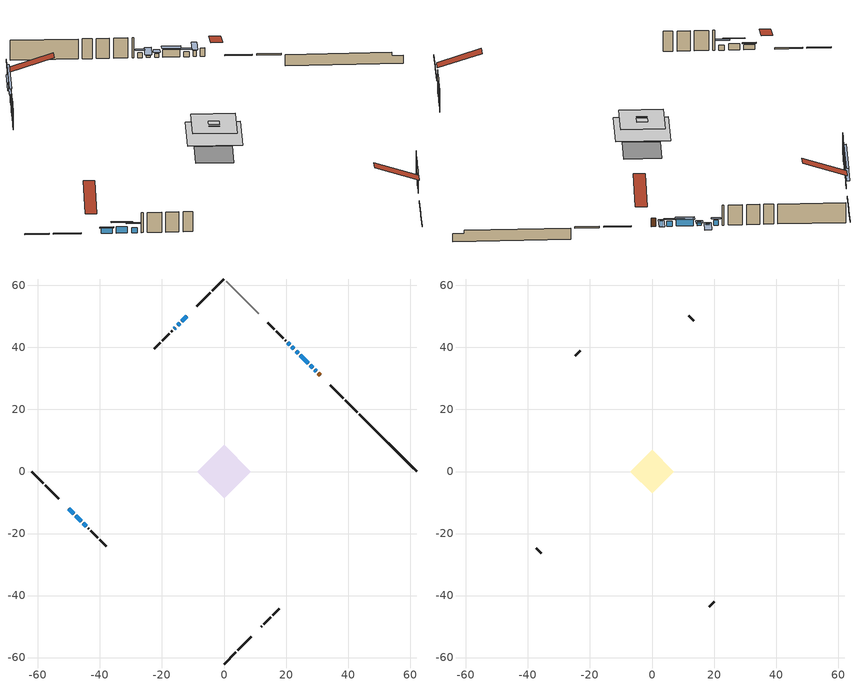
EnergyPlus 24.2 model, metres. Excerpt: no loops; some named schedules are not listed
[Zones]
conditioned space
 floor outside (Floor1 construction): -1.01,0 0,1.01 1.01,0 0,-1.01 z0.61
 floor adiabatic (AdiabaticFloorConstruction): -8.56,0 0,8.56 8.56,0 0,-8.56 z3.05
 floor foundation (Slab1 construction): -5.92,0 0,5.92 5.92,0 0,-5.92 z-2.13
 wall outside (RimJoist1 construction): 0,-62.09 3.85,-58.24 / -62.09,0 -58.24,-3.85 / 0,62.09 -3.85,58.24 / 43.01,19.08 39.15,22.94 z0.61:0.91
 wall outside (RimJoist2 construction): 4.51,-57.58 8.82,-53.28 / -57.58,-4.51 -53.28,-8.82 / -4.51,57.58 -8.82,53.28 / 38.5,23.6 34.19,27.9 z0.61:0.91
 wall outside (AdiabaticWallConstruction 1): 31.04,31.05 30.38,31.71 z0.61:2.64
 wall outside (AdiabaticWallConstruction): 29.72,32.37 29.29,32.8 / -15.65,46.44 -16.05,46.04 z0.61:1.98; 28.64,33.46 27.77,34.32 / -50.12,-11.97 -48.4,-13.69 / -45.36,-16.73 -44.5,-17.59 / 21.27,40.82 20.62,41.47 z0.61:1.83; -11.97,50.12 -13.69,48.4 / -14.35,47.74 -15,47.09 z0.61:1.22; 27.12,34.97 24.53,37.56 z0.61:2.44; -47.74,-14.35 -46.02,-16.07 z0.61:2.13; 23.87,38.22 23.23,38.87 z0.61:1.53; 22.57,39.52 21.92,40.17 z0.61:0.97
 wall outside (Wall1 construction): 11.97,-50.12 12.23,-49.86 / -43.84,-18.25 -43.58,-18.51 / -16.7,45.39 -16.97,45.13 / 19.96,42.13 19.7,42.39 z0.61:5.49
 wall outside (Wall2 construction): 12.89,-49.2 15.12,-46.97 / -42.92,-19.17 -40.69,-21.4 / -17.62,44.47 -19.85,42.24 / 19.04,43.05 16.81,45.28 z0.61:5.49
 wall outside (Wall3 construction): 15.77,-46.32 17.81,-44.28 / -40.04,-22.06 -38,-24.09 / -20.51,41.58 -22.55,39.54 / 16.16,45.94 14.12,47.97 z0.61:5.49
 wall foundation (FoundationWall1 construction): 43.66,18.43,-2.13 43.66,18.43,0.61 60.25,1.84,0.61 60.25,1.84,-0.17 62.09,0,-0.17 62.09,0,-2.13
 wall adiabatic (Wall6 construction): 11.26,50.83 0.66,61.43 z0.61:5.49
 window (WindowConstruction 8): 29.72,32.37 29.29,32.8 z0.61:1.98
 window (WindowConstruction 6): 28.64,33.46 27.77,34.32 z0.61:1.83
 window (WindowConstruction 7): -50.12,-11.97 -48.4,-13.69 z0.61:1.83
 window (WindowConstruction 10): -11.97,50.12 -13.69,48.4 z0.61:1.22
 window (WindowConstruction 11): -14.35,47.74 -15,47.1 z0.61:1.22
 window (WindowConstruction 9): -15.65,46.44 -16.05,46.04 z0.61:1.98
 window (WindowConstruction): 27.12,34.97 24.53,37.56 z0.61:2.44
 window (WindowConstruction 1): -47.74,-14.35 -46.02,-16.07 z0.61:2.13
 window (WindowConstruction 2): 23.87,38.22 23.23,38.86 z0.61:1.52
 window (WindowConstruction 3): -45.36,-16.73 -44.5,-17.59 z0.61:1.83
 window (WindowConstruction 4): 22.57,39.52 21.92,40.17 z0.61:0.97
 window (WindowConstruction 5): 21.27,40.83 20.62,41.47 z0.61:1.83
 door (Door): 31.04,31.05 30.38,31.71 z0.61:2.64
 ceiling adiabatic (AdiabaticFloorConstruction): 0,-8.56 8.56,0 0,8.56 -8.56,0 z3.05
attic - vented
 floor to conditioned space (Floor2 construction Reversed): -1.79,0 0,1.79 1.79,0 0,-1.79 z5.49
 floor to conditioned space (Floor3 construction Reversed): -6.98,0 0,6.98 6.98,0 0,-6.98 z5.49
 wall outside (Wall4 construction): 18.47,-43.62 20.01,-42.08 / -37.34,-24.75 -35.8,-26.3 / -23.2,38.89 -24.75,37.34 / 13.46,48.63 11.92,50.17 z0.61:5.49
 roof outside (Roof1 construction): 11.31,-50.78,5.49 4.33,-43.8,8.78 2.49,-45.64,8.78 9.47,-52.62,5.49; -50.78,-11.31,5.49 -43.8,-4.33,8.78 -45.64,-2.49,8.78 -52.62,-9.47,5.49; -11.31,50.78,5.49 -4.33,43.8,8.78 -2.49,45.64,8.78 -9.47,52.62,5.49; 31.7,30.39,5.49 24.72,23.42,8.78 26.56,21.58,8.78 33.54,28.56,5.49
shading: 29.08,33.01 29.93,32.16 32.52,34.75 31.67,35.6 z2.28; 27.34,34.75 29.07,33.02 29.39,33.35 27.67,35.07 z2.44; -48.19,-13.9 -50.33,-11.76 -50.66,-12.08 -48.51,-14.23 z2.13; -15.63,46.46 -10.03,52.06 -10.46,52.49 -16.06,46.89 z3.96; -18.88,43.21 -10.47,51.62 -10.79,51.95 -19.2,43.54 z6.71; -17.98,44.11 -13.71,48.38 -14.04,48.7 -18.31,44.43 z4.72; 24.32,37.77 27.33,34.76 28.19,35.63 25.18,38.63 z2.74; -45.16,-16.94 -48.6,-13.49 -48.91,-13.79 -45.46,-17.24 z3.35; 23.02,39.08 24.08,38.01 24.95,38.87 23.88,39.94 z1.82; -43.64,-18.45 -46.22,-15.87 -46.53,-16.17 -43.94,-18.76 z3.05; 21.71,40.38 22.78,39.31 25.37,41.9 24.3,42.97 z1.27; 20.19,41.9 21.7,40.39 22.02,40.72 20.51,42.23 z2.44
[Building]
Building 1: Terrain=Suburbs
[Site:Location]
Calgary Intl AP_AB: Latitude {deg}=51.11; Longitude {deg}=-114.02; Time Zone {hr}=-7; Elevation {m}=1084; Keep Site Location Information=Yes
[Site:GroundTemperature:Shallow]
0.326196, -1.55603, -1.70677, -0.813554, 2.7722, 6.34125, 9.43543, 11.3955, 11.562, 9.96783, 6.95256, 3.49299
[Site:WaterMainsTemperature]
Calculation Method=Schedule; Temperature Schedule=mains temperature schedule
[Material] Roughness=Rough; Thermal Absorptance=0.9
Name | Thickness {m} | Conductivity {W/m-K} | Density {kg/m3} | Specific Heat {J/kg-K} | Solar Absorptance | Visible Absorptance
asphalt or fiberglass shingles | 0.00635 | 0.162714 | 1121.4 | 1465.45 | 0.4 | 0.4
ceiling loosefill ins | 0.254 | 0.0480833 | 16.02 | 1046.75 | 0.7 | 0.7
ceiling stud and cavity | 0.1397 | 0.376001 | 65.682 | 1177.47 | 0.7 | 0.7
ceiling stud and cavity 1 | 0.1397 | 0.579091 | 65.682 | 1177.47 | 0.7 | 0.7
concrete 4.0 in. | 0.1016 | 1.803125 | 2242.8 | 837.4 | 0.7 | 0.7
concrete 8.0 in. | 0.2032 | 1.803125 | 2242.8 | 837.4 | 0.7 | 0.7
door material | 0.04445 | 0.0451087 | 512.64 | 1214.23 | 0.7 | 0.7
exterior vertical ins | 0.0530839 | 0.029427 | 32.04 | 1214.23 | 0.7 | 0.7
floor covering | 0.0127 | 0.0433444 | 54.468 | 1339.84 | 0.6 | 0.6
floor rigid ins | 0.103632 | 0.029427 | 32.04 | 1214.23 | 0.7 | 0.7
floor rigid ins 1; wall rigid ins 2 | 0.512978 | 0.029427 | 32.04 | 1214.23 | 0.7 | 0.7
floor stud and cavity | 0.1397 | 0.133296 | 92.3553 | 1139.71 | 0.7 | 0.7
floor stud and cavity 1 | 0.1397 | 1.75129 | 37.0049 | 1207.88 | 0.7 | 0.7
furniture material conditioned space 1 | 0.1524 | 0.115458 | 640.8 | 1214.23 | 0.6 | 0.6
gypsum board | 0.0127 | 0.160291 | 801 | 837.4 | 0.6 | 0.6
gypsum board 1 | 0.0127 | 0.160291 | 801 | 837.4 | 0.7 | 0.7
osb sheathing 0.5 in. | 0.0127 | 0.115458 | 512.64 | 1214.23 | 0.7 | 0.7
osb sheathing 0.75 in. | 0.01905 | 0.115458 | 512.64 | 1214.23 | 0.7 | 0.7
osb sheathing 2.0 in. | 0.0508 | 0.115458 | 512.64 | 1214.23 | 0.7 | 0.7
rim joist rigid ins; wall rigid ins | 0.051816 | 0.029427 | 32.04 | 1214.23 | 0.7 | 0.7
rim joist stud and cavity | 0.0508 | 0.0498635 | 125.044 | 1163.47 | 0.6 | 0.6
slab rigid ins | 0.000517642 | 0.029427 | 32.04 | 1214.23 | 0.7 | 0.7
wall rigid ins 1 | 0.051816 | 0.029427 | 32.04 | 1214.23 | 0.4 | 0.4
wall stud and cavity | 0.1397 | 0.3136 | 139.0536 | 1170.24 | 0.7 | 0.7
wall stud and cavity 1 | 0.1397 | 0.221002 | 139.0536 | 1170.24 | 0.7 | 0.7
wall stud and cavity 2 | 0.1397 | 0.229306 | 139.0536 | 1170.24 | 0.7 | 0.7
wall stud and cavity 3 | 0.0889 | 6.9971 | 50.32683 | 1063.81 | 0.6 | 0.6
wall stud and cavity 4 | 0.1397 | 0.175706 | 139.0536 | 1170.24 | 0.7 | 0.7
wall stud and cavity 5 | 0.0889 | 0.380278 | 52.3479 | 1209.89 | 0.7 | 0.7
wall stud and cavity 6 | 0.0889 | 0.391764 | 83.0341 | 1211.67 | 0.7 | 0.7
wood siding | 0.0254 | 0.102417 | 544.68 | 1172.36 | 0.4 | 0.4
wood siding 1 | 0.00254 | 0.102417 | 544.68 | 1172.36 | 0.4 | 0.4
wood siding 2; wood siding 3; wood siding 4 | 0.0254 | 0.102417 | 544.68 | 1172.36 | 0.7 | 0.7
[WindowMaterial:SimpleGlazingSystem]
Name | U-Factor {W/m2-K} | Solar Heat Gain Coefficient
WindowMaterial | 2.93609 | 0.63
WindowMaterial 1 | 2.9236 | 0.64
WindowMaterial 10 | 3.0383 | 0.46
WindowMaterial 2 | 3.02581 | 0.51
WindowMaterial 3 | 2.98606 | 0.56
WindowMaterial 4 | 3.03943 | 0.54
WindowMaterial 5 | 2.95256 | 0.58
WindowMaterial 6 | 2.93496 | 0.6
WindowMaterial 7 | 2.76632 | 0.62
WindowMaterial 8 | 2.76291 | 0.62
WindowMaterial 9 | 3.01842 | 0.5
[Construction]
AdiabaticFloorConstruction: floor stud and cavity 1, floor rigid ins 1, osb sheathing 0.75 in., floor covering
AdiabaticWallConstruction: wood siding 3, wall rigid ins 2, wall stud and cavity 5, gypsum board
AdiabaticWallConstruction 1: wood siding 4, wall rigid ins 2, wall stud and cavity 5, gypsum board
Door: door material
Floor1 construction: floor stud and cavity, floor rigid ins, osb sheathing 0.75 in., floor covering
Floor2 construction Reversed: gypsum board, ceiling stud and cavity, ceiling loosefill ins
Floor3 construction Reversed: gypsum board, ceiling stud and cavity 1, ceiling loosefill ins
FoundationWall1 construction: concrete 8.0 in., gypsum board 1
furniture construction conditioned space 1: furniture material conditioned space 1
PartitionWallConstruction: gypsum board, wall stud and cavity 6, gypsum board
RimJoist1 construction; RimJoist2 construction: wood siding 2, rim joist rigid ins, osb sheathing 2.0 in., rim joist stud and cavity
Roof1 construction: asphalt or fiberglass shingles
Slab1 construction: slab rigid ins, concrete 4.0 in.
Wall1 construction: wood siding, wall rigid ins, osb sheathing 0.5 in., wall stud and cavity, gypsum board
Wall2 construction: wood siding, wall rigid ins, osb sheathing 0.5 in., wall stud and cavity 1, gypsum board
Wall3 construction: wood siding, wall rigid ins, osb sheathing 0.5 in., wall stud and cavity 2, gypsum board
Wall4 construction: wood siding 1, wall stud and cavity 3
Wall6 construction: wall rigid ins 1, osb sheathing 0.5 in., wall stud and cavity 4, gypsum board
WindowConstruction: WindowMaterial
WindowConstruction 1: WindowMaterial 1
WindowConstruction 10: WindowMaterial 9
WindowConstruction 11: WindowMaterial 10
WindowConstruction 2: WindowMaterial 2
WindowConstruction 3: WindowMaterial 3
WindowConstruction 4: WindowMaterial 4
WindowConstruction 5: WindowMaterial 5
WindowConstruction 6; WindowConstruction 7: WindowMaterial 6
WindowConstruction 8: WindowMaterial 7
WindowConstruction 9: WindowMaterial 8
[Zone] Multiplier=1; Part of Total Floor Area=Yes
Name | Volume {m3}
attic - vented | 55.8661
conditioned space | 664.4
[Space]
Name | Zone | Volume {m3}
attic - vented 1 | attic - vented | 55.8661
conditioned space 1 | conditioned space | 664.4
[ZoneInfiltration:EffectiveLeakageArea]
infil attic - vented 1: Zone or Space=attic - vented 1; Schedule=Always On Discrete; Effective Air Leakage Area {cm2}=3564.34; Stack Coefficient=0.000567845; Wind Coefficient=1.61003e-05
[ZoneMixing]
whole house fan mix: Zone or Space=attic - vented; Schedule=Always On Continuous; Design Flow Rate Calculation Method=Flow/Zone; Design Flow Rate {m3/s}=0; Source Zone or Space=conditioned space
[SurfaceProperty:ExposedFoundationPerimeter]
Slab1: Exposed Perimeter Calculation Method=TotalExposedPerimeter; Total Exposed Perimeter {m}=26.06
[InternalMass] Zone or ZoneList=conditioned space; Space or SpaceList=conditioned space 1
Name | Construction | Surface Area {m2}
furniture mass conditioned space 1 | furniture construction conditioned space 1 | 87.4322
partition wall mass | PartitionWallConstruction | 218.58
[Lights]
interior lighting: Zone or ZoneList or Space or SpaceList=conditioned space 1; Schedule=interior lighting schedule; Design Level Calculation Method=LightingLevel; Lighting Level {W}=343.2; Return Air Fraction=0; Fraction Radiant=0.6; Fraction Visible=0.2; Fraction Replaceable=1
[People]
occupants: Zone or ZoneList or Space or SpaceList=conditioned space 1; Number of People Schedule=occupants schedule; Number of People Calculation Method=People; Number of People=3; Fraction Radiant=0.314171; Sensible Heat Fraction=0.56303; Activity Level Schedule=occupants activity schedule; Carbon Dioxide Generation Rate {m3/s-W}=0; Enable ASHRAE 55 Comfort Warnings=No; Mean Radiant Temperature Calculation Type=EnclosureAveraged
[ElectricEquipment] Zone or ZoneList or Space or SpaceList=conditioned space 1; Design Level Calculation Method=EquipmentLevel
Name | Schedule | Design Level {W} | Fraction Latent | Fraction Radiant | Fraction Lost
clothes dryer | clothes dryer schedule | 140.772 | 0.015 | 0.081 | 0.85
clothes washer | clothes washer schedule | 32.1985 | 0.03 | 0.162 | 0.7
cooking range | cooking range schedule | 208.969 | 0.08 | 0.432 | 0.2
dishwasher | dishwasher schedule | 66.8632 | 0.3 | 0.18 | 0.4
fridge | fridge schedule | 72.9452 | 0 | 0.6 | 0
mech vent house fan | mech vent house fan schedule | 0 | 0 | 0 | 1
mech vent house fan cfis | mech vent house fan cfis schedule | 0 | 0 | 0 | 0
misc plug loads | misc plug loads schedule | 494.7 | 0.045 | 0.513 | 0.1
whole house fan | Always On Discrete | 0 | 0 | 0 | 1
[OtherEquipment] Zone or ZoneList or Space or SpaceList=conditioned space 1; Design Level Calculation Method=EquipmentLevel
Name | Fuel Type | Schedule | Design Level {W} | Fraction Latent | Fraction Radiant | Fraction Lost
clothes dryer 1 | Electricity | clothes dryer schedule | 0 | 0.015 | 0.081 | 0.85
cooking range 1 | Electricity | cooking range schedule | 0 | 0.08 | 0.432 | 0.2
general water use latent | None | general water use schedule | 59.3978 | 1 | 0 | 0
general water use sensible | None | general water use schedule | -58.539 | 0 | 0.6 | 0
mech vent house fan latent load | None | Always On Discrete | 0 | 1 | 0 | 0
mech vent house fan sensible load | None | Always On Discrete | 0 | 0 | 0 | 0
water heater energy adjustment1; water heater energy adjustment2 | NaturalGas | Always On Discrete | 0.01 | 0 | 0 | 1
[ZoneInfiltration:DesignFlowRate] Zone or ZoneList or Space or SpaceList=conditioned space 1; Schedule=Always On Discrete; Design Flow Rate Calculation Method=Flow/Zone; Design Flow Rate {m3/s}=0
infil flow; natural vent flow; whole house fan flow
[Foundation:Kiva]
Foundation Kiva 1: Initial Indoor Air Temperature {C}=18; Wall Height Above Grade {m}=0.609996; Wall Depth Below Slab {m}=0.2032; Custom Block Material Name 1=exterior vertical ins; Custom Block Depth 1 {m}=2.74; Custom Block X Position 1 {m}=0.2159; Custom Block Z Position 1 {m}=0
[Foundation:Kiva:Settings]
Soil Conductivity {W/m-K}=0.849921; Soil Density {kg/m3}=1842.3; Soil Specific Heat {J/kg-K}=418.7; Ground Solar Absorptivity=0.9; Ground Thermal Absorptivity=0.9; Ground Surface Roughness {m}=0.03; Far-Field Width {m}=40; Deep-Ground Boundary Condition=ZeroFlux; Deep-Ground Depth {m}=40; Minimum Cell Dimension {m}=0.2; Maximum Cell Growth Coefficient=3; Simulation Timestep=Timestep
[Exterior:Lights]
exterior lighting: Schedule=exterior lighting schedule; Design Level {W}=75.6
[Schedule:Constant]
Name | Hourly Value
Always On Continuous; mech vent house fan schedule; mech vent house fan cfis schedule; Always On Discrete | 1
occupants activity schedule | 117.228
fridge schedule | 0
[Schedule:Week:Daily]
interior lighting schedule Week Rule - Jan1-Jan27: interior lighting schedule day, interior lighting schedule day, interior lighting schedule day, interior lighting schedule day, interior lighting schedule day, interior lighting schedule day, interior lighting schedule day, interior lighting schedule default day, interior lighting schedule default day, interior lighting schedule default day, interior lighting schedule default day, interior lighting schedule default day
interior lighting schedule Week Rule - Jan28-Feb3: interior lighting schedule day, interior lighting schedule day, interior lighting schedule day, interior lighting schedule day, interior lighting schedule day 1, interior lighting schedule day 1, interior lighting schedule day 1, interior lighting schedule default day, interior lighting schedule default day, interior lighting schedule default day, interior lighting schedule default day, interior lighting schedule default day
interior lighting schedule Week Rule - Feb4-Feb24: interior lighting schedule day 1, interior lighting schedule day 1, interior lighting schedule day 1, interior lighting schedule day 1, interior lighting schedule day 1, interior lighting schedule day 1, interior lighting schedule day 1, interior lighting schedule default day, interior lighting schedule default day, interior lighting schedule default day, interior lighting schedule default day, interior lighting schedule default day
interior lighting schedule Week Rule - Feb25-Mar3: interior lighting schedule day 1, interior lighting schedule day 1, interior lighting schedule day 1, interior lighting schedule day 1, interior lighting schedule day 2, interior lighting schedule day 2, interior lighting schedule day 2, interior lighting schedule default day, interior lighting schedule default day, interior lighting schedule default day, interior lighting schedule default day, interior lighting schedule default day
interior lighting schedule Week Rule - Mar4-Mar31: interior lighting schedule day 2, interior lighting schedule day 2, interior lighting schedule day 2, interior lighting schedule day 2, interior lighting schedule day 2, interior lighting schedule day 2, interior lighting schedule day 2, interior lighting schedule default day, interior lighting schedule default day, interior lighting schedule default day, interior lighting schedule default day, interior lighting schedule default day
interior lighting schedule Week Rule - Apr1-Apr28: interior lighting schedule day 3, interior lighting schedule day 3, interior lighting schedule day 3, interior lighting schedule day 3, interior lighting schedule day 3, interior lighting schedule day 3, interior lighting schedule day 3, interior lighting schedule default day, interior lighting schedule default day, interior lighting schedule default day, interior lighting schedule default day, interior lighting schedule default day
interior lighting schedule Week Rule - Apr29-May5: interior lighting schedule day 3, interior lighting schedule day 3, interior lighting schedule day 4, interior lighting schedule day 4, interior lighting schedule day 4, interior lighting schedule day 4, interior lighting schedule day 4, interior lighting schedule default day, interior lighting schedule default day, interior lighting schedule default day, interior lighting schedule default day, interior lighting schedule default day
interior lighting schedule Week Rule - May6-May26: interior lighting schedule day 4, interior lighting schedule day 4, interior lighting schedule day 4, interior lighting schedule day 4, interior lighting schedule day 4, interior lighting schedule day 4, interior lighting schedule day 4, interior lighting schedule default day, interior lighting schedule default day, interior lighting schedule default day, interior lighting schedule default day, interior lighting schedule default day
interior lighting schedule Week Rule - May27-Jun2: interior lighting schedule day 4, interior lighting schedule day 4, interior lighting schedule day 4, interior lighting schedule day 4, interior lighting schedule day 4, interior lighting schedule day 5, interior lighting schedule day 5, interior lighting schedule default day, interior lighting schedule default day, interior lighting schedule default day, interior lighting schedule default day, interior lighting schedule default day
interior lighting schedule Week Rule - Jun3-Jun30: interior lighting schedule day 5, interior lighting schedule day 5, interior lighting schedule day 5, interior lighting schedule day 5, interior lighting schedule day 5, interior lighting schedule day 5, interior lighting schedule day 5, interior lighting schedule default day, interior lighting schedule default day, interior lighting schedule default day, interior lighting schedule default day, interior lighting schedule default day
interior lighting schedule Week Rule - Jul1-Jul28: interior lighting schedule day 6, interior lighting schedule day 6, interior lighting schedule day 6, interior lighting schedule day 6, interior lighting schedule day 6, interior lighting schedule day 6, interior lighting schedule day 6, interior lighting schedule default day, interior lighting schedule default day, interior lighting schedule default day, interior lighting schedule default day, interior lighting schedule default day
interior lighting schedule Week Rule - Jul29-Aug4: interior lighting schedule day 6, interior lighting schedule day 6, interior lighting schedule day 6, interior lighting schedule day 7, interior lighting schedule day 7, interior lighting schedule day 7, interior lighting schedule day 7, interior lighting schedule default day, interior lighting schedule default day, interior lighting schedule default day, interior lighting schedule default day, interior lighting schedule default day
interior lighting schedule Week Rule - Aug5-Aug25: interior lighting schedule day 7, interior lighting schedule day 7, interior lighting schedule day 7, interior lighting schedule day 7, interior lighting schedule day 7, interior lighting schedule day 7, interior lighting schedule day 7, interior lighting schedule default day, interior lighting schedule default day, interior lighting schedule default day, interior lighting schedule default day, interior lighting schedule default day
interior lighting schedule Week Rule - Aug26-Sep1: interior lighting schedule day 7, interior lighting schedule day 7, interior lighting schedule day 7, interior lighting schedule day 7, interior lighting schedule day 7, interior lighting schedule day 7, interior lighting schedule day 8, interior lighting schedule default day, interior lighting schedule default day, interior lighting schedule default day, interior lighting schedule default day, interior lighting schedule default day
interior lighting schedule Week Rule - Sep2-Sep29: interior lighting schedule day 8, interior lighting schedule day 8, interior lighting schedule day 8, interior lighting schedule day 8, interior lighting schedule day 8, interior lighting schedule day 8, interior lighting schedule day 8, interior lighting schedule default day, interior lighting schedule default day, interior lighting schedule default day, interior lighting schedule default day, interior lighting schedule default day
interior lighting schedule Week Rule - Sep30-Oct6: interior lighting schedule day 8, interior lighting schedule day 9, interior lighting schedule day 9, interior lighting schedule day 9, interior lighting schedule day 9, interior lighting schedule day 9, interior lighting schedule day 9, interior lighting schedule default day, interior lighting schedule default day, interior lighting schedule default day, interior lighting schedule default day, interior lighting schedule default day
interior lighting schedule Week Rule - Oct7-Oct27: interior lighting schedule day 9, interior lighting schedule day 9, interior lighting schedule day 9, interior lighting schedule day 9, interior lighting schedule day 9, interior lighting schedule day 9, interior lighting schedule day 9, interior lighting schedule default day, interior lighting schedule default day, interior lighting schedule default day, interior lighting schedule default day, interior lighting schedule default day
interior lighting schedule Week Rule - Oct28-Nov3: interior lighting schedule day 9, interior lighting schedule day 9, interior lighting schedule day 9, interior lighting schedule day 9, interior lighting schedule day 10, interior lighting schedule day 10, interior lighting schedule day 10, interior lighting schedule default day, interior lighting schedule default day, interior lighting schedule default day, interior lighting schedule default day, interior lighting schedule default day
interior lighting schedule Week Rule - Nov4-Nov24: interior lighting schedule day 10, interior lighting schedule day 10, interior lighting schedule day 10, interior lighting schedule day 10, interior lighting schedule day 10, interior lighting schedule day 10, interior lighting schedule day 10, interior lighting schedule default day, interior lighting schedule default day, interior lighting schedule default day, interior lighting schedule default day, interior lighting schedule default day
interior lighting schedule Week Rule - Nov25-Dec1: interior lighting schedule day 10, interior lighting schedule day 10, interior lighting schedule day 10, interior lighting schedule day 10, interior lighting schedule day 10, interior lighting schedule day 10, interior lighting schedule day 11, interior lighting schedule default day, interior lighting schedule default day, interior lighting schedule default day, interior lighting schedule default day, interior lighting schedule default day
interior lighting schedule Week Rule - Dec2-Dec31: interior lighting schedule day 11, interior lighting schedule day 11, interior lighting schedule day 11, interior lighting schedule day 11, interior lighting schedule day 11, interior lighting schedule day 11, interior lighting schedule day 11, interior lighting schedule default day, interior lighting schedule default day, interior lighting schedule default day, interior lighting schedule default day, interior lighting schedule default day
occupants schedule Week Rule - Jan1-Dec31: occupants schedule day, occupants schedule day, occupants schedule day, occupants schedule day, occupants schedule day, occupants schedule day, occupants schedule day, occupants schedule default day, occupants schedule default day, occupants schedule default day, occupants schedule default day, occupants schedule default day
clothes dryer schedule Week Rule - Jan1-Dec31: clothes dryer schedule day, clothes dryer schedule day, clothes dryer schedule day, clothes dryer schedule day, clothes dryer schedule day, clothes dryer schedule day, clothes dryer schedule day, clothes dryer schedule default day, clothes dryer schedule default day, clothes dryer schedule default day, clothes dryer schedule default day, clothes dryer schedule default day
clothes washer schedule Week Rule - Jan1-Dec31: clothes washer schedule day, clothes washer schedule day, clothes washer schedule day, clothes washer schedule day, clothes washer schedule day, clothes washer schedule day, clothes washer schedule day, clothes washer schedule default day, clothes washer schedule default day, clothes washer schedule default day, clothes washer schedule default day, clothes washer schedule default day
cooking range schedule Week Rule - Jan1-Dec31: cooking range schedule day, cooking range schedule day, cooking range schedule day, cooking range schedule day, cooking range schedule day, cooking range schedule day, cooking range schedule day, cooking range schedule default day, cooking range schedule default day, cooking range schedule default day, cooking range schedule default day, cooking range schedule default day
dishwasher schedule Week Rule - Jan1-Dec31: dishwasher schedule day, dishwasher schedule day, dishwasher schedule day, dishwasher schedule day, dishwasher schedule day, dishwasher schedule day, dishwasher schedule day, dishwasher schedule default day, dishwasher schedule default day, dishwasher schedule default day, dishwasher schedule default day, dishwasher schedule default day
misc plug loads schedule Week Rule - Jan1-Dec31: misc plug loads schedule day, misc plug loads schedule day, misc plug loads schedule day, misc plug loads schedule day, misc plug loads schedule day, misc plug loads schedule day, misc plug loads schedule day, misc plug loads schedule default day, misc plug loads schedule default day, misc plug loads schedule default day, misc plug loads schedule default day, misc plug loads schedule default day
general water use schedule Week Rule - Jan1-Dec31: general water use schedule day, general water use schedule day, general water use schedule day, general water use schedule day, general water use schedule day, general water use schedule day, general water use schedule day, general water use schedule default day, general water use schedule default day, general water use schedule default day, general water use schedule default day, general water use schedule default day
exterior lighting schedule Week Rule - Jan1-Jan27: exterior lighting schedule day, exterior lighting schedule day, exterior lighting schedule day, exterior lighting schedule day, exterior lighting schedule day, exterior lighting schedule day, exterior lighting schedule day, exterior lighting schedule default day, exterior lighting schedule default day, exterior lighting schedule default day, exterior lighting schedule default day, exterior lighting schedule default day
exterior lighting schedule Week Rule - Jan28-Feb3: exterior lighting schedule day, exterior lighting schedule day, exterior lighting schedule day, exterior lighting schedule day, exterior lighting schedule day 1, exterior lighting schedule day 1, exterior lighting schedule day 1, exterior lighting schedule default day, exterior lighting schedule default day, exterior lighting schedule default day, exterior lighting schedule default day, exterior lighting schedule default day
exterior lighting schedule Week Rule - Feb4-Feb24: exterior lighting schedule day 1, exterior lighting schedule day 1, exterior lighting schedule day 1, exterior lighting schedule day 1, exterior lighting schedule day 1, exterior lighting schedule day 1, exterior lighting schedule day 1, exterior lighting schedule default day, exterior lighting schedule default day, exterior lighting schedule default day, exterior lighting schedule default day, exterior lighting schedule default day
exterior lighting schedule Week Rule - Feb25-Mar3: exterior lighting schedule day 1, exterior lighting schedule day 1, exterior lighting schedule day 1, exterior lighting schedule day 1, exterior lighting schedule day 2, exterior lighting schedule day 2, exterior lighting schedule day 2, exterior lighting schedule default day, exterior lighting schedule default day, exterior lighting schedule default day, exterior lighting schedule default day, exterior lighting schedule default day
exterior lighting schedule Week Rule - Mar4-Mar31: exterior lighting schedule day 2, exterior lighting schedule day 2, exterior lighting schedule day 2, exterior lighting schedule day 2, exterior lighting schedule day 2, exterior lighting schedule day 2, exterior lighting schedule day 2, exterior lighting schedule default day, exterior lighting schedule default day, exterior lighting schedule default day, exterior lighting schedule default day, exterior lighting schedule default day
exterior lighting schedule Week Rule - Apr1-Apr28: exterior lighting schedule day 3, exterior lighting schedule day 3, exterior lighting schedule day 3, exterior lighting schedule day 3, exterior lighting schedule day 3, exterior lighting schedule day 3, exterior lighting schedule day 3, exterior lighting schedule default day, exterior lighting schedule default day, exterior lighting schedule default day, exterior lighting schedule default day, exterior lighting schedule default day
exterior lighting schedule Week Rule - Apr29-May5: exterior lighting schedule day 3, exterior lighting schedule day 3, exterior lighting schedule day 4, exterior lighting schedule day 4, exterior lighting schedule day 4, exterior lighting schedule day 4, exterior lighting schedule day 4, exterior lighting schedule default day, exterior lighting schedule default day, exterior lighting schedule default day, exterior lighting schedule default day, exterior lighting schedule default day
exterior lighting schedule Week Rule - May6-May26: exterior lighting schedule day 4, exterior lighting schedule day 4, exterior lighting schedule day 4, exterior lighting schedule day 4, exterior lighting schedule day 4, exterior lighting schedule day 4, exterior lighting schedule day 4, exterior lighting schedule default day, exterior lighting schedule default day, exterior lighting schedule default day, exterior lighting schedule default day, exterior lighting schedule default day
exterior lighting schedule Week Rule - May27-Jun2: exterior lighting schedule day 4, exterior lighting schedule day 4, exterior lighting schedule day 4, exterior lighting schedule day 4, exterior lighting schedule day 4, exterior lighting schedule day 5, exterior lighting schedule day 5, exterior lighting schedule default day, exterior lighting schedule default day, exterior lighting schedule default day, exterior lighting schedule default day, exterior lighting schedule default day
exterior lighting schedule Week Rule - Jun3-Jun30: exterior lighting schedule day 5, exterior lighting schedule day 5, exterior lighting schedule day 5, exterior lighting schedule day 5, exterior lighting schedule day 5, exterior lighting schedule day 5, exterior lighting schedule day 5, exterior lighting schedule default day, exterior lighting schedule default day, exterior lighting schedule default day, exterior lighting schedule default day, exterior lighting schedule default day
exterior lighting schedule Week Rule - Jul1-Jul28: exterior lighting schedule day 6, exterior lighting schedule day 6, exterior lighting schedule day 6, exterior lighting schedule day 6, exterior lighting schedule day 6, exterior lighting schedule day 6, exterior lighting schedule day 6, exterior lighting schedule default day, exterior lighting schedule default day, exterior lighting schedule default day, exterior lighting schedule default day, exterior lighting schedule default day
exterior lighting schedule Week Rule - Jul29-Aug4: exterior lighting schedule day 6, exterior lighting schedule day 6, exterior lighting schedule day 6, exterior lighting schedule day 7, exterior lighting schedule day 7, exterior lighting schedule day 7, exterior lighting schedule day 7, exterior lighting schedule default day, exterior lighting schedule default day, exterior lighting schedule default day, exterior lighting schedule default day, exterior lighting schedule default day
exterior lighting schedule Week Rule - Aug5-Aug25: exterior lighting schedule day 7, exterior lighting schedule day 7, exterior lighting schedule day 7, exterior lighting schedule day 7, exterior lighting schedule day 7, exterior lighting schedule day 7, exterior lighting schedule day 7, exterior lighting schedule default day, exterior lighting schedule default day, exterior lighting schedule default day, exterior lighting schedule default day, exterior lighting schedule default day
exterior lighting schedule Week Rule - Aug26-Sep1: exterior lighting schedule day 7, exterior lighting schedule day 7, exterior lighting schedule day 7, exterior lighting schedule day 7, exterior lighting schedule day 7, exterior lighting schedule day 7, exterior lighting schedule day 8, exterior lighting schedule default day, exterior lighting schedule default day, exterior lighting schedule default day, exterior lighting schedule default day, exterior lighting schedule default day
exterior lighting schedule Week Rule - Sep2-Sep29: exterior lighting schedule day 8, exterior lighting schedule day 8, exterior lighting schedule day 8, exterior lighting schedule day 8, exterior lighting schedule day 8, exterior lighting schedule day 8, exterior lighting schedule day 8, exterior lighting schedule default day, exterior lighting schedule default day, exterior lighting schedule default day, exterior lighting schedule default day, exterior lighting schedule default day
exterior lighting schedule Week Rule - Sep30-Oct6: exterior lighting schedule day 8, exterior lighting schedule day 9, exterior lighting schedule day 9, exterior lighting schedule day 9, exterior lighting schedule day 9, exterior lighting schedule day 9, exterior lighting schedule day 9, exterior lighting schedule default day, exterior lighting schedule default day, exterior lighting schedule default day, exterior lighting schedule default day, exterior lighting schedule default day
[Schedule:Year]
interior lighting schedule: interior lighting schedule Week Rule - Jan1-Jan27, 1, 1, 1, 27, interior lighting schedule Week Rule - Jan28-Feb3, 1, 28, 2, 3, interior lighting schedule Week Rule - Feb4-Feb24, 2, 4, 2, 24, interior lighting schedule Week Rule - Feb25-Mar3, 2, 25, 3, 3, interior lighting schedule Week Rule - Mar4-Mar31, 3, 4, 3, 31, interior lighting schedule Week Rule - Apr1-Apr28, 4, 1, 4, 28, interior lighting schedule Week Rule - Apr29-May5, 4, 29, 5, 5, interior lighting schedule Week Rule - May6-May26, 5, 6, 5, 26, interior lighting schedule Week Rule - May27-Jun2, 5, 27, 6, 2, interior lighting schedule Week Rule - Jun3-Jun30, 6, 3, 6, 30, interior lighting schedule Week Rule - Jul1-Jul28, 7, 1, 7, 28, interior lighting schedule Week Rule - Jul29-Aug4, 7, 29, 8, 4, interior lighting schedule Week Rule - Aug5-Aug25, 8, 5, 8, 25, interior lighting schedule Week Rule - Aug26-Sep1, 8, 26, 9, 1, interior lighting schedule Week Rule - Sep2-Sep29, 9, 2, 9, 29, interior lighting schedule Week Rule - Sep30-Oct6, 9, 30, 10, 6, interior lighting schedule Week Rule - Oct7-Oct27, 10, 7, 10, 27, interior lighting schedule Week Rule - Oct28-Nov3, 10, 28, 11, 3, interior lighting schedule Week Rule - Nov4-Nov24, 11, 4, 11, 24, interior lighting schedule Week Rule - Nov25-Dec1, 11, 25, 12, 1, interior lighting schedule Week Rule - Dec2-Dec31, 12, 2, 12, 31
occupants schedule: occupants schedule Week Rule - Jan1-Dec31, 1, 1, 12, 31
clothes dryer schedule: clothes dryer schedule Week Rule - Jan1-Dec31, 1, 1, 12, 31
clothes washer schedule: clothes washer schedule Week Rule - Jan1-Dec31, 1, 1, 12, 31
cooking range schedule: cooking range schedule Week Rule - Jan1-Dec31, 1, 1, 12, 31
dishwasher schedule: dishwasher schedule Week Rule - Jan1-Dec31, 1, 1, 12, 31
misc plug loads schedule: misc plug loads schedule Week Rule - Jan1-Dec31, 1, 1, 12, 31
general water use schedule: general water use schedule Week Rule - Jan1-Dec31, 1, 1, 12, 31
exterior lighting schedule: exterior lighting schedule Week Rule - Jan1-Jan27, 1, 1, 1, 27, exterior lighting schedule Week Rule - Jan28-Feb3, 1, 28, 2, 3, exterior lighting schedule Week Rule - Feb4-Feb24, 2, 4, 2, 24, exterior lighting schedule Week Rule - Feb25-Mar3, 2, 25, 3, 3, exterior lighting schedule Week Rule - Mar4-Mar31, 3, 4, 3, 31, exterior lighting schedule Week Rule - Apr1-Apr28, 4, 1, 4, 28, exterior lighting schedule Week Rule - Apr29-May5, 4, 29, 5, 5, exterior lighting schedule Week Rule - May6-May26, 5, 6, 5, 26, exterior lighting schedule Week Rule - May27-Jun2, 5, 27, 6, 2, exterior lighting schedule Week Rule - Jun3-Jun30, 6, 3, 6, 30, exterior lighting schedule Week Rule - Jul1-Jul28, 7, 1, 7, 28, exterior lighting schedule Week Rule - Jul29-Aug4, 7, 29, 8, 4, exterior lighting schedule Week Rule - Aug5-Aug25, 8, 5, 8, 25, exterior lighting schedule Week Rule - Aug26-Sep1, 8, 26, 9, 1, exterior lighting schedule Week Rule - Sep2-Sep29, 9, 2, 9, 29, exterior lighting schedule Week Rule - Sep30-Oct6, 9, 30, 10, 6, exterior lighting schedule Week Rule - Oct7-Oct27, 10, 7, 10, 27, exterior lighting schedule Week Rule - Oct28-Nov3, 10, 28, 11, 3, exterior lighting schedule Week Rule - Nov4-Nov24, 11, 4, 11, 24, exterior lighting schedule Week Rule - Nov25-Dec1, 11, 25, 12, 1, exterior lighting schedule Week Rule - Dec2-Dec31, 12, 2, 12, 31
[Schedule:Compact]
mains temperature schedule: Through: 01/01, For: AllDays, Until: 24:00, 5.30611, Through: 01/02, For: AllDays, Until: 24:00, 5.24556, Through: 01/03, For: AllDays, Until: 24:00, 5.18611, Through: 01/04, For: AllDays, Until: 24:00, 5.12778, Through: 01/05, For: AllDays, Until: 24:00, 5.07, Through: 01/06, For: AllDays, Until: 24:00, 5.01278, Through: 01/07, For: AllDays, Until: 24:00, 4.95722, Through: 01/08, For: AllDays, Until: 24:00, 4.90222, Through: 01/09, For: AllDays, Until: 24:00, 4.84778, Through: 01/10, For: AllDays, Until: 24:00, 4.795, Through: 01/11, For: AllDays, Until: 24:00, 4.74278, Through: 01/12, For: AllDays, Until: 24:00, 4.69167, Through: 01/13, For: AllDays, Until: 24:00, 4.64111, Through: 01/14, For: AllDays, Until: 24:00, 4.59222, Through: 01/15, For: AllDays, Until: 24:00, 4.54389, Through: 01/16, For: AllDays, Until: 24:00, 4.49722, Through: 01/17, For: AllDays, Until: 24:00, 4.45111, Through: 01/18, For: AllDays, Until: 24:00, 4.40611, Through: 01/19, For: AllDays, Until: 24:00, 4.36222, Through: 01/20, For: AllDays, Until: 24:00, 4.32, Through: 01/21, For: AllDays, Until: 24:00, 4.27833, Through: 01/22, For: AllDays, Until: 24:00, 4.23778, Through: 01/23, For: AllDays, Until: 24:00, 4.19833, Through: 01/24, For: AllDays, Until: 24:00, 4.16056, Through: 01/25, For: AllDays, Until: 24:00, 4.12333, Through: 01/26, For: AllDays, Until: 24:00, 4.08778, Through: 01/27, For: AllDays, Until: 24:00, 4.05278, Through: 01/28, For: AllDays, Until: 24:00, 4.01944, Through: 01/29, For: AllDays, Until: 24:00, 3.98722, Through: 01/30, For: AllDays, Until: 24:00, 3.95611, Through: 01/31, For: AllDays, Until: 24:00, 3.92667, Through: 02/01, For: AllDays, Until: 24:00, 3.89778, Through: 02/02, For: AllDays, Until: 24:00, 3.87056, Through: 02/03, For: AllDays, Until: 24:00, 3.84444, Through: 02/04, For: AllDays, Until: 24:00, 3.82, Through: 02/05, For: AllDays, Until: 24:00, 3.79611, Through: 02/06, For: AllDays, Until: 24:00, 3.77389, Through: 02/07, For: AllDays, Until: 24:00, 3.75333, Through: 02/08, For: AllDays, Until: 24:00, 3.73333, Through: 02/09, For: AllDays, Until: 24:00, 3.715, Through: 02/10, For: AllDays, Until: 24:00, 3.69778, Through: 02/11, For: AllDays, Until: 24:00, 3.68222, Through: 02/12, For: AllDays, Until: 24:00, 3.66778, Through: 02/13, For: AllDays, Until: 24:00, 3.65444, Through: 02/14, For: AllDays, Until: 24:00, 3.64278, Through: 02/15, For: AllDays, Until: 24:00, 3.63222, Through: 02/16, For: AllDays, Until: 24:00, 3.62278, Through: 02/17, For: AllDays, Until: 24:00, 3.615, Through: 02/18, For: AllDays, Until: 24:00, 3.60833, Through: 02/19, For: AllDays, Until: 24:00, 3.60333, Through: 02/20, For: AllDays, Until: 24:00, 3.59944, Through: 02/21, For: AllDays, Until: 24:00, 3.59667, Through: 02/22, For: AllDays, Until: 24:00, 3.59556, Through: 02/23, For: AllDays, Until: 24:00, 3.59556, Through: 02/24, For: AllDays, Until: 24:00, 3.59722, Through: 02/25, For: AllDays, Until: 24:00, 3.6, Through: 02/26, For: AllDays, Until: 24:00, 3.60389, Through: 02/27, For: AllDays, Until: 24:00, 3.60944, Through: 02/28, For: AllDays, Until: 24:00, 3.61611, Through: 03/01, For: AllDays, Until: 24:00, 3.62444, Through: 03/02, For: AllDays, Until: 24:00, 3.63333, Through: 03/03, For: AllDays, Until: 24:00, 3.64444, Through: 03/04, For: AllDays, Until: 24:00, 3.65611, Through: 03/05, For: AllDays, Until: 24:00, 3.67, Through: 03/06, For: AllDays, Until: 24:00, 3.68444, Through: 03/07, For: AllDays, Until: 24:00, 3.70056, Through: 03/08, For: AllDays, Until: 24:00, 3.71778, Through: 03/09, For: AllDays, Until: 24:00, 3.73611, Through: 03/10, For: AllDays, Until: 24:00, 3.75611, Through: 03/11, For: AllDays, Until: 24:00, 3.77722, Through: 03/12, For: AllDays, Until: 24:00, 3.79944, Through: 03/13, For: AllDays, Until: 24:00, 3.82333, Through: 03/14, For: AllDays, Until: 24:00, 3.84833, Through: 03/15, For: AllDays, Until: 24:00, 3.87444, Through: 03/16, For: AllDays, Until: 24:00, 3.90222, Through: 03/17, For: AllDays, Until: 24:00, 3.93056, Through: 03/18, For: AllDays, Until: 24:00, 3.96056, Through: 03/19, For: AllDays, Until: 24:00, 3.99167, Through: 03/20, For: AllDays, Until: 24:00, 4.02444, Through: 03/21, For: AllDays, Until: 24:00, 4.05778, Through: 03/22, For: AllDays, Until: 24:00, 4.09278, Through: 03/23, For: AllDays, Until: 24:00, 4.12833, Through: 03/24, For: AllDays, Until: 24:00, 4.16556, Through: 03/25, For: AllDays, Until: 24:00, 4.20389, Through: 03/26, For: AllDays, Until: 24:00, 4.24333, Through: 03/27, For: AllDays, Until: 24:00, 4.28389, Through: 03/28, For: AllDays, Until: 24:00, 4.32611, Through: 03/29, For: AllDays, Until: 24:00, 4.36889, Through: 03/30, For: AllDays, Until: 24:00, 4.41278, Through: 03/31, For: AllDays, Until: 24:00, 4.45778, Through: 04/01, For: AllDays, Until: 24:00, 4.50389, Through: 04/02, For: AllDays, Until: 24:00, 4.55111, Through: 04/03, For: AllDays, Until: 24:00, 4.59944, Through: 04/04, For: AllDays, Until: 24:00, 4.64833, Through: 04/05, For: AllDays, Until: 24:00, 4.69889, Through: 04/06, For: AllDays, Until: 24:00, 4.75, Through: 04/07, For: AllDays, Until: 24:00, 4.80222, Through: 04/08, For: AllDays, Until: 24:00, 4.85556, Through: 04/09, For: AllDays, Until: 24:00, 4.91, Through: 04/10, For: AllDays, Until: 24:00, 4.965, Through: 04/11, For: AllDays, Until: 24:00, 5.02111, Through: 04/12, For: AllDays, Until: 24:00, 5.07833, Through: 04/13, For: AllDays, Until: 24:00, 5.13611, Through: 04/14, For: AllDays, Until: 24:00, 5.195, Through: 04/15, For: AllDays, Until: 24:00, 5.25444, Through: 04/16, For: AllDays, Until: 24:00, 5.315, Through: 04/17, For: AllDays, Until: 24:00, 5.37611, Through: 04/18, For: AllDays, Until: 24:00, 5.43833, Through: 04/19, For: AllDays, Until: 24:00, 5.50111, Through: 04/20, For: AllDays, Until: 24:00, 5.565, Through: 04/21, For: AllDays, Until: 24:00, 5.62944, Through: 04/22, For: AllDays, Until: 24:00, 5.69444, Through: 04/23, For: AllDays, Until: 24:00, 5.76, Through: 04/24, For: AllDays, Until: 24:00, 5.82667, Through: 04/25, For: AllDays, Until: 24:00, 5.89389, Through: 04/26, For: AllDays, Until: 24:00, 5.96167, Through: 04/27, For: AllDays, Until: 24:00, 6.03056, Through: 04/28, For: AllDays, Until: 24:00, 6.09944, Through: 04/29, For: AllDays, Until: 24:00, 6.16944, Through: 04/30, For: AllDays, Until: 24:00, 6.23944, Through: 05/01, For: AllDays, Until: 24:00, 6.31056, Through: 05/02, For: AllDays, Until: 24:00, 6.38167, Through: 05/03, For: AllDays, Until: 24:00, 6.45333, Through: 05/04, For: AllDays, Until: 24:00, 6.52611, Through: 05/05, For: AllDays, Until: 24:00, 6.59889, Through: 05/06, For: AllDays, Until: 24:00, 6.67167, Through: 05/07, For: AllDays, Until: 24:00, 6.74556, Through: 05/08, For: AllDays, Until: 24:00, 6.81944, Through: 05/09, For: AllDays, Until: 24:00, 6.89389, Through: 05/10, For: AllDays, Until: 24:00, 6.96889, Through: 05/11, For: AllDays, Until: 24:00, 7.04389, Through: 05/12, For: AllDays, Until: 24:00, 7.11944, Through: 05/13, For: AllDays, Until: 24:00, 7.195, Through: 05/14, For: AllDays, Until: 24:00, 7.27111, Through: 05/15, For: AllDays, Until: 24:00, 7.34722, Through: 05/16, For: AllDays, Until: 24:00, 7.42389, Through: 05/17, For: AllDays, Until: 24:00, 7.50056, Through: 05/18, For: AllDays, Until: 24:00, 7.57722, Through: 05/19, For: AllDays, Until: 24:00, 7.65444, Through: 05/20, For: AllDays, Until: 24:00, 7.73167, Through: 05/21, For: AllDays, Until: 24:00, 7.80889, Through: 05/22, For: AllDays, Until: 24:00, 7.88611, Through: 05/23, For: AllDays, Until: 24:00, 7.96333, Through: 05/24, For: AllDays, Until: 24:00, 8.04111, Through: 05/25, For: AllDays, Until: 24:00, 8.11833, Through: 05/26, For: AllDays, Until: 24:00, 8.19611, Through: 05/27, For: AllDays, Until: 24:00, 8.27333, Through: 05/28, For: AllDays, Until: 24:00, 8.35056, Through: 05/29, For: AllDays, Until: 24:00, 8.42778, Through: 05/30, For: AllDays, Until: 24:00, 8.505, Through: 05/31, For: AllDays, Until: 24:00, 8.58222, Through: 06/01, For: AllDays, Until: 24:00, 8.65889, Through: 06/02, For: AllDays, Until: 24:00, 8.73556, Through: 06/03, For: AllDays, Until: 24:00, 8.81222, Through: 06/04, For: AllDays, Until: 24:00, 8.88889, Through: 06/05, For: AllDays, Until: 24:00, 8.965, Through: 06/06, For: AllDays, Until: 24:00, 9.04056, Through: 06/07, For: AllDays, Until: 24:00, 9.11611, Through: 06/08, For: AllDays, Until: 24:00, 9.19167, Through: 06/09, For: AllDays, Until: 24:00, 9.26667, Through: 06/10, For: AllDays, Until: 24:00, 9.34111, Through: 06/11, For: AllDays, Until: 24:00, 9.41556, Through: 06/12, For: AllDays, Until: 24:00, 9.48889, Through: 06/13, For: AllDays, Until: 24:00, 9.56278, Through: 06/14, For: AllDays, Until: 24:00, 9.63556, Through: 06/15, For: AllDays, Until: 24:00, 9.70833, Through: 06/16, For: AllDays, Until: 24:00, 9.78, Through: 06/17, For: AllDays, Until: 24:00, 9.85167, Through: 06/18, For: AllDays, Until: 24:00, 9.92278, Through: 06/19, For: AllDays, Until: 24:00, 9.99333, Through: 06/20, For: AllDays, Until: 24:00, 10.0633, Through: 06/21, For: AllDays, Until: 24:00, 10.1328, Through: 06/22, For: AllDays, Until: 24:00, 10.2011, Through: 06/23, For: AllDays, Until: 24:00, 10.2694, Through: 06/24, For: AllDays, Until: 24:00, 10.3367, Through: 06/25, For: AllDays, Until: 24:00, 10.4039, Through: 06/26, For: AllDays, Until: 24:00, 10.47, Through: 06/27, For: AllDays, Until: 24:00, 10.5356, Through: 06/28, For: AllDays, Until: 24:00, 10.6, Through: 06/29, For: AllDays, Until: 24:00, 10.6639, Through: 06/30, For: AllDays, Until: 24:00, 10.7272, Through: 07/01, For: AllDays, Until: 24:00, 10.7894, Through: 07/02, For: AllDays, Until: 24:00, 10.8511, Through: 07/03, For: AllDays, Until: 24:00, 10.9122, Through: 07/04, For: AllDays, Until: 24:00, 10.9722, Through: 07/05, For: AllDays, Until: 24:00, 11.0311, Through: 07/06, For: AllDays, Until: 24:00, 11.0894, Through: 07/07, For: AllDays, Until: 24:00, 11.1467, Through: 07/08, For: AllDays, Until: 24:00, 11.2033, Through: 07/09, For: AllDays, Until: 24:00, 11.2589, Through: 07/10, For: AllDays, Until: 24:00, 11.3133, Through: 07/11, For: AllDays, Until: 24:00, 11.3672, Through: 07/12, For: AllDays, Until: 24:00, 11.42, Through: 07/13, For: AllDays, Until: 24:00, 11.4717, Through: 07/14, For: AllDays, Until: 24:00, 11.5222, Through: 07/15, For: AllDays, Until: 24:00, 11.5717, Through: 07/16, For: AllDays, Until: 24:00, 11.6206, Through: 07/17, For: AllDays, Until: 24:00, 11.6683, Through: 07/18, For: AllDays, Until: 24:00, 11.715, Through: 07/19, For: AllDays, Until: 24:00, 11.76, Through: 07/20, For: AllDays, Until: 24:00, 11.8044, Through: 07/21, For: AllDays, Until: 24:00, 11.8478, Through: 07/22, For: AllDays, Until: 24:00, 11.89, Through: 07/23, For: AllDays, Until: 24:00, 11.9311, Through: 07/24, For: AllDays, Until: 24:00, 11.9711, Through: 07/25, For: AllDays, Until: 24:00, 12.01, Through: 07/26, For: AllDays, Until: 24:00, 12.0478, Through: 07/27, For: AllDays, Until: 24:00, 12.0839, Through: 07/28, For: AllDays, Until: 24:00, 12.1194, Through: 07/29, For: AllDays, Until: 24:00, 12.1533, Through: 07/30, For: AllDays, Until: 24:00, 12.1861, Through: 07/31, For: AllDays, Until: 24:00, 12.2178, Through: 08/01, For: AllDays, Until: 24:00, 12.2483, Through: 08/02, For: AllDays, Until: 24:00, 12.2778, Through: 08/03, For: AllDays, Until: 24:00, 12.3056, Through: 08/04, For: AllDays, Until: 24:00, 12.3322, Through: 08/05, For: AllDays, Until: 24:00, 12.3578, Through: 08/06, For: AllDays, Until: 24:00, 12.3822, Through: 08/07, For: AllDays, Until: 24:00, 12.405, Through: 08/08, For: AllDays, Until: 24:00, 12.4267, Through: 08/09, For: AllDays, Until: 24:00, 12.4472, Through: 08/10, For: AllDays, Until: 24:00, 12.4661, Through: 08/11, For: AllDays, Until: 24:00, 12.4839, Through: 08/12, For: AllDays, Until: 24:00, 12.5006, Through: 08/13, For: AllDays, Until: 24:00, 12.5156, Through: 08/14, For: AllDays, Until: 24:00, 12.5294, Through: 08/15, For: AllDays, Until: 24:00, 12.5422, Through: 08/16, For: AllDays, Until: 24:00, 12.5533, Through: 08/17, For: AllDays, Until: 24:00, 12.5633, Through: 08/18, For: AllDays, Until: 24:00, 12.5722, Through: 08/19, For: AllDays, Until: 24:00, 12.5794, Through: 08/20, For: AllDays, Until: 24:00, 12.585, Through: 08/21, For: AllDays, Until: 24:00, 12.59, Through: 08/22, For: AllDays, Until: 24:00, 12.5933, Through: 08/23, For: AllDays, Until: 24:00, 12.595, Through: 08/24, For: AllDays, Until: 24:00, 12.5961, Through: 08/25, For: AllDays, Until: 24:00, 12.595, Through: 08/26, For: AllDays, Until: 24:00, 12.5933, Through: 08/27, For: AllDays, Until: 24:00, 12.59, Through: 08/28, For: AllDays, Until: 24:00, 12.585, Through: 08/29, For: AllDays, Until: 24:00, 12.5789, Through: 08/30, For: AllDays, Until: 24:00, 12.5717, Through: 08/31, For: AllDays, Until: 24:00, 12.5633, Through: 09/01, For: AllDays, Until: 24:00, 12.5533, Through: 09/02, For: AllDays, Until: 24:00, 12.5417, Through: 09/03, For: AllDays, Until: 24:00, 12.5289, Through: 09/04, For: AllDays, Until: 24:00, 12.515, Through: 09/05, For: AllDays, Until: 24:00, 12.5, Through: 09/06, For: AllDays, Until: 24:00, 12.4833, Through: 09/07, For: AllDays, Until: 24:00, 12.4656, Through: 09/08, For: AllDays, Until: 24:00, 12.4467, Through: 09/09, For: AllDays, Until: 24:00, 12.4261, Through: 09/10, For: AllDays, Until: 24:00, 12.4044, Through: 09/11, For: AllDays, Until: 24:00, 12.3811, Through: 09/12, For: AllDays, Until: 24:00, 12.3572, Through: 09/13, For: AllDays, Until: 24:00, 12.3317, Through: 09/14, For: AllDays, Until: 24:00, 12.3044, Through: 09/15, For: AllDays, Until: 24:00, 12.2767, Through: 09/16, For: AllDays, Until: 24:00, 12.2472, Through: 09/17, For: AllDays, Until: 24:00, 12.2167, Through: 09/18, For: AllDays, Until: 24:00, 12.185, Through: 09/19, For: AllDays, Until: 24:00, 12.1522, Through: 09/20, For: AllDays, Until: 24:00, 12.1183, Through: 09/21, For: AllDays, Until: 24:00, 12.0828, Through: 09/22, For: AllDays, Until: 24:00, 12.0461, Through: 09/23, For: AllDays, Until: 24:00, 12.0089, Through: 09/24, For: AllDays, Until: 24:00, 11.97, Through: 09/25, For: AllDays, Until: 24:00, 11.93, Through: 09/26, For: AllDays, Until: 24:00, 11.8889, Through: 09/27, For: AllDays, Until: 24:00, 11.8467, Through: 09/28, For: AllDays, Until: 24:00, 11.8033, Through: 09/29, For: AllDays, Until: 24:00, 11.7589, Through: 09/30, For: AllDays, Until: 24:00, 11.7133, Through: 10/01, For: AllDays, Until: 24:00, 11.6667, Through: 10/02, For: AllDays, Until: 24:00, 11.6189, Through: 10/03, For: AllDays, Until: 24:00, 11.5706, Through: 10/04, For: AllDays, Until: 24:00, 11.5206, Through: 10/05, For: AllDays, Until: 24:00, 11.47, Through: 10/06, For: AllDays, Until: 24:00, 11.4183, Through: 10/07, For: AllDays, Until: 24:00, 11.3656, Through: 10/08, For: AllDays, Until: 24:00, 11.3117, Through: 10/09, For: AllDays, Until: 24:00, 11.2572, Through: 10/10, For: AllDays, Until: 24:00, 11.2017, Through: 10/11, For: AllDays, Until: 24:00, 11.145, Through: 10/12, For: AllDays, Until: 24:00, 11.0878, Through: 10/13, For: AllDays, Until: 24:00, 11.0294, Through: 10/14, For: AllDays, Until: 24:00, 10.97, Through: 10/15, For: AllDays, Until: 24:00, 10.91, Through: 10/16, For: AllDays, Until: 24:00, 10.8494, Through: 10/17, For: AllDays, Until: 24:00, 10.7878, Through: 10/18, For: AllDays, Until: 24:00, 10.725, Through: 10/19, For: AllDays, Until: 24:00, 10.6617, Through: 10/20, For: AllDays, Until: 24:00, 10.5978, Through: 10/21, For: AllDays, Until: 24:00, 10.5333, Through: 10/22, For: AllDays, Until: 24:00, 10.4678, Through: 10/23, For: AllDays, Until: 24:00, 10.4017, Through: 10/24, For: AllDays, Until: 24:00, 10.3344, Through: 10/25, For: AllDays, Until: 24:00, 10.2672, Through: 10/26, For: AllDays, Until: 24:00, 10.1989, Through: 10/27, For: AllDays, Until: 24:00, 10.1306, Through: 10/28, For: AllDays, Until: 24:00, 10.0611, Through: 10/29, For: AllDays, Until: 24:00, 9.99111, Through: 10/30, For: AllDays, Until: 24:00, 9.92056, Through: 10/31, For: AllDays, Until: 24:00, 9.84944, Through: 11/01, For: AllDays, Until: 24:00, 9.77778, Through: 11/02, For: AllDays, Until: 24:00, 9.70556, Through: 11/03, For: AllDays, Until: 24:00, 9.63333, Through: 11/04, For: AllDays, Until: 24:00, 9.56, Through: 11/05, For: AllDays, Until: 24:00, 9.48667, Through: 11/06, For: AllDays, Until: 24:00, 9.41278, Through: 11/07, For: AllDays, Until: 24:00, 9.33889, Through: 11/08, For: AllDays, Until: 24:00, 9.26389, Through: 11/09, For: AllDays, Until: 24:00, 9.18889, Through: 11/10, For: AllDays, Until: 24:00, 9.11389, Through: 11/11, For: AllDays, Until: 24:00, 9.03833, Through: 11/12, For: AllDays, Until: 24:00, 8.96222, Through: 11/13, For: AllDays, Until: 24:00, 8.88611, Through: 11/14, For: AllDays, Until: 24:00, 8.81, Through: 11/15, For: AllDays, Until: 24:00, 8.73333, Through: 11/16, For: AllDays, Until: 24:00, 8.65667, Through: 11/17, For: AllDays, Until: 24:00, 8.57944, Through: 11/18, For: AllDays, Until: 24:00, 8.50278, Through: 11/19, For: AllDays, Until: 24:00, 8.42556, Through: 11/20, For: AllDays, Until: 24:00, 8.34833, Through: 11/21, For: AllDays, Until: 24:00, 8.27056, Through: 11/22, For: AllDays, Until: 24:00, 8.19333, Through: 11/23, For: AllDays, Until: 24:00, 8.11611, Through: 11/24, For: AllDays, Until: 24:00, 8.03833, Through: 11/25, For: AllDays, Until: 24:00, 7.96111, Through: 11/26, For: AllDays, Until: 24:00, 7.88389, Through: 11/27, For: AllDays, Until: 24:00, 7.80611, Through: 11/28, For: AllDays, Until: 24:00, 7.72889, Through: 11/29, For: AllDays, Until: 24:00, 7.65222, Through: 11/30, For: AllDays, Until: 24:00, 7.575, Through: 12/01, For: AllDays, Until: 24:00, 7.49833, Through: 12/02, For: AllDays, Until: 24:00, 7.42167, Through: 12/03, For: AllDays, Until: 24:00, 7.345, Through: 12/04, For: AllDays, Until: 24:00, 7.26889, Through: 12/05, For: AllDays, Until: 24:00, 7.19278, Through: 12/06, For: AllDays, Until: 24:00, 7.11722, Through: 12/07, For: AllDays, Until: 24:00, 7.04167, Through: 12/08, For: AllDays, Until: 24:00, 6.96667, Through: 12/09, For: AllDays, Until: 24:00, 6.89167, Through: 12/10, For: AllDays, Until: 24:00, 6.81722, Through: 12/11, For: AllDays, Until: 24:00, 6.74333, Through: 12/12, For: AllDays, Until: 24:00, 6.66944, Through: 12/13, For: AllDays, Until: 24:00, 6.59611, Through: 12/14, For: AllDays, Until: 24:00, 6.52333, Through: 12/15, For: AllDays, Until: 24:00, 6.45111, Through: 12/16, For: AllDays, Until: 24:00, 6.37944, Through: 12/17, For: AllDays, Until: 24:00, 6.30778, Through: 12/18, For: AllDays, Until: 24:00, 6.23722, Through: 12/19, For: AllDays, Until: 24:00, 6.16667, Through: 12/20, For: AllDays, Until: 24:00, 6.09722, Through: 12/21, For: AllDays, Until: 24:00, 6.02833, Through: 12/22, For: AllDays, Until: 24:00, 5.95944, Through: 12/23, For: AllDays, Until: 24:00, 5.89167, Through: 12/24, For: AllDays, Until: 24:00, 5.82444, Through: 12/25, For: AllDays, Until: 24:00, 5.75833, Through: 12/26, For: AllDays, Until: 24:00, 5.69222, Through: 12/27, For: AllDays, Until: 24:00, 5.62722, Through: 12/28, For: AllDays, Until: 24:00, 5.56278, Through: 12/29, For: AllDays, Until: 24:00, 5.49889, Through: 12/30, For: AllDays, Until: 24:00, 5.43611, Through: 12/31, For: AllDays, Until: 24:00, 5.37444
